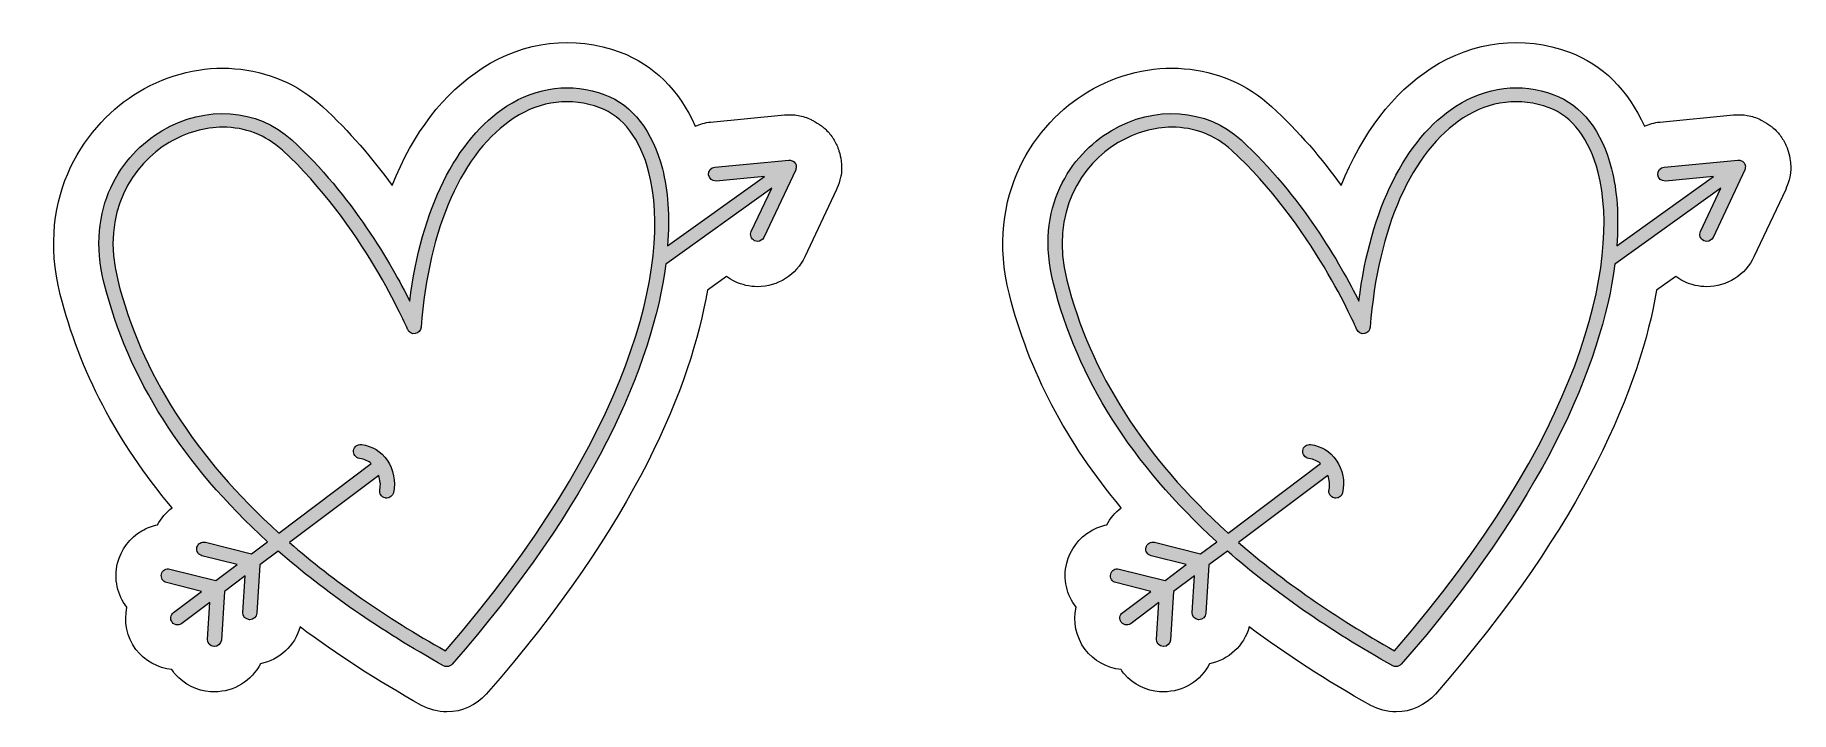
# Model space of a CAD drawing. Header units: inches. Extents: x 1.5 to 28.2, y -20.1 to -9.8.
import ezdxf

# ---------------------------------------------------------------- set-up
doc = ezdxf.new("R2010")
doc.units = ezdxf.units.IN
doc.header["$MEASUREMENT"] = 0
doc.layers.add('1', color=7, linetype='Continuous')

msp = doc.modelspace()

# ---------------------------------------------------------------- hatches: boundary and pattern name
at = {"layer": '1', "true_color": 0xffffff}
h = msp.add_hatch(color=7, dxfattribs=at)
h.dxf.hatch_style = 2
edge = h.paths.add_edge_path()
edge.add_spline(control_points=[(13.08, -11.807), (13.082, -11.783), (13.079, -11.759), (13.064, -11.738), (13.064, -11.738), (13.064, -11.738), (13.064, -11.738), (13.064, -11.738), (13.064, -11.737), (13.064, -11.737), (13.063, -11.736), (13.061, -11.736), (13.06, -11.735), (13.046, -11.717), (13.026, -11.706), (13.004, -11.7), (12.997, -11.699), (12.992, -11.697), (12.985, -11.697), (12.979, -11.696), (12.973, -11.693), (12.968, -11.694), (12.968, -11.694), (11.842, -11.802), (11.842, -11.802), (11.784, -11.808), (11.742, -11.859), (11.747, -11.917), (11.753, -11.975), (11.798, -12.016), (11.862, -12.013), (11.862, -12.013), (12.597, -11.942), (12.597, -11.942), (12.597, -11.942), (11.121, -13), (11.121, -13), (11.155, -12.55), (11.126, -12.155), (11.043, -11.829), (10.896, -11.254), (10.584, -10.853), (10.164, -10.699), (9.654, -10.513), (9.138, -10.574), (8.67, -10.875), (7.898, -11.372), (7.37, -12.442), (7.194, -13.841), (6.92, -13.296), (6.313, -12.225), (5.398, -11.387), (4.876, -10.91), (4.082, -10.853), (3.42, -11.248), (2.805, -11.614), (2.25, -12.418), (2.541, -13.573), (2.903, -15.014), (3.738, -16.328), (5.029, -17.504), (5.029, -17.504), (4.783, -17.689), (4.783, -17.689), (4.783, -17.689), (4.082, -17.513), (4.082, -17.513), (4.021, -17.498), (3.967, -17.534), (3.953, -17.59), (3.939, -17.647), (3.974, -17.705), (4.03, -17.719), (4.03, -17.719), (4.565, -17.852), (4.565, -17.852), (4.565, -17.852), (4.241, -18.096), (4.241, -18.096), (4.241, -18.096), (3.542, -17.921), (3.542, -17.921), (3.482, -17.906), (3.427, -17.942), (3.413, -17.998), (3.399, -18.055), (3.434, -18.112), (3.49, -18.127), (3.49, -18.127), (4.024, -18.26), (4.024, -18.26), (4.024, -18.26), (3.596, -18.582), (3.596, -18.582), (3.55, -18.617), (3.54, -18.683), (3.576, -18.73), (3.596, -18.758), (3.628, -18.772), (3.66, -18.772), (3.682, -18.772), (3.704, -18.765), (3.724, -18.751), (3.724, -18.751), (4.148, -18.431), (4.148, -18.431), (4.148, -18.431), (4.113, -18.987), (4.113, -18.987), (4.11, -19.046), (4.154, -19.096), (4.212, -19.1), (4.214, -19.1), (4.217, -19.1), (4.219, -19.1), (4.274, -19.1), (4.321, -19.057), (4.325, -19.001), (4.325, -19.001), (4.371, -18.263), (4.371, -18.263), (4.371, -18.263), (4.688, -18.025), (4.688, -18.025), (4.688, -18.025), (4.653, -18.58), (4.653, -18.58), (4.649, -18.638), (4.694, -18.688), (4.752, -18.692), (4.754, -18.692), (4.757, -18.692), (4.759, -18.692), (4.814, -18.692), (4.861, -18.649), (4.864, -18.593), (4.864, -18.593), (4.911, -17.857), (4.911, -17.857), (4.911, -17.857), (5.191, -17.647), (5.191, -17.647), (5.901, -18.269), (6.739, -18.852), (7.709, -19.392), (7.725, -19.401), (7.743, -19.405), (7.76, -19.405), (7.79, -19.405), (7.819, -19.393), (7.84, -19.369), (9.98, -16.927), (10.898, -14.807), (11.094, -13.274), (11.099, -13.271), (11.105, -13.272), (11.109, -13.269), (11.109, -13.269), (12.707, -12.123), (12.707, -12.123), (12.707, -12.123), (12.396, -12.781), (12.396, -12.781), (12.372, -12.834), (12.394, -12.897), (12.447, -12.922), (12.462, -12.929), (12.477, -12.932), (12.492, -12.932), (12.532, -12.932), (12.57, -12.91), (12.588, -12.871), (12.588, -12.871), (13.073, -11.844), (13.073, -11.844), (13.076, -11.838), (13.075, -11.831), (13.077, -11.825), (13.079, -11.818), (13.08, -11.814), (13.08, -11.807)], knot_values=[0, 0, 0, 0, 1, 1, 1, 2, 2, 2, 3, 3, 3, 4, 4, 4, 5, 5, 5, 6, 6, 6, 7, 7, 7, 8, 8, 8, 9, 9, 9, 10, 10, 10, 11, 11, 11, 12, 12, 12, 13, 13, 13, 14, 14, 14, 15, 15, 15, 16, 16, 16, 17, 17, 17, 18, 18, 18, 19, 19, 19, 20, 20, 20, 21, 21, 21, 22, 22, 22, 23, 23, 23, 24, 24, 24, 25, 25, 25, 26, 26, 26, 27, 27, 27, 28, 28, 28, 29, 29, 29, 30, 30, 30, 31, 31, 31, 32, 32, 32, 33, 33, 33, 34, 34, 34, 35, 35, 35, 36, 36, 36, 37, 37, 37, 38, 38, 38, 39, 39, 39, 40, 40, 40, 41, 41, 41, 42, 42, 42, 43, 43, 43, 44, 44, 44, 45, 45, 45, 46, 46, 46, 47, 47, 47, 48, 48, 48, 49, 49, 49, 50, 50, 50, 51, 51, 51, 52, 52, 52, 53, 53, 53, 54, 54, 54, 55, 55, 55, 56, 56, 56, 57, 57, 57, 58, 58, 58, 59, 59, 59, 60, 60, 60, 60], degree=3, periodic=1)
edge = h.paths.add_edge_path()
edge.add_spline(control_points=[(7.737, -19.165), (6.827, -18.653), (6.036, -18.102), (5.363, -17.517), (5.363, -17.517), (6.722, -16.494), (6.722, -16.494), (6.744, -16.565), (6.755, -16.64), (6.739, -16.712), (6.726, -16.769), (6.762, -16.825), (6.82, -16.838), (6.827, -16.84), (6.835, -16.841), (6.843, -16.841), (6.891, -16.841), (6.935, -16.807), (6.946, -16.758), (6.984, -16.589), (6.948, -16.404), (6.85, -16.263), (6.758, -16.13), (6.622, -16.048), (6.458, -16.026), (6.4, -16.017), (6.347, -16.058), (6.339, -16.116), (6.331, -16.174), (6.371, -16.227), (6.429, -16.236), (6.509, -16.247), (6.566, -16.278), (6.609, -16.314), (6.609, -16.314), (5.201, -17.373), (5.201, -17.373), (3.925, -16.22), (3.101, -14.932), (2.746, -13.521), (2.484, -12.479), (2.979, -11.757), (3.528, -11.429), (3.793, -11.271), (4.075, -11.194), (4.348, -11.194), (4.682, -11.194), (5.002, -11.311), (5.255, -11.543), (6.474, -12.661), (7.156, -14.258), (7.163, -14.274), (7.182, -14.318), (7.228, -14.346), (7.277, -14.337), (7.326, -14.329), (7.362, -14.289), (7.366, -14.24), (7.483, -12.72), (8, -11.559), (8.785, -11.053), (9.195, -10.789), (9.647, -10.736), (10.091, -10.898), (10.443, -11.027), (10.709, -11.376), (10.838, -11.881), (11.194, -13.272), (10.564, -15.913), (7.737, -19.165)], knot_values=[0, 0, 0, 0, 1, 1, 1, 2, 2, 2, 3, 3, 3, 4, 4, 4, 5, 5, 5, 6, 6, 6, 7, 7, 7, 8, 8, 8, 9, 9, 9, 10, 10, 10, 11, 11, 11, 12, 12, 12, 13, 13, 13, 14, 14, 14, 15, 15, 15, 16, 16, 16, 17, 17, 17, 18, 18, 18, 19, 19, 19, 20, 20, 20, 21, 21, 21, 22, 22, 22, 23, 23, 23, 23], degree=3, periodic=1)
h = msp.add_hatch(color=7, dxfattribs=at)
h.dxf.hatch_style = 2
edge = h.paths.add_edge_path()
edge.add_spline(control_points=[(27.536, -11.807), (27.538, -11.783), (27.535, -11.759), (27.52, -11.738), (27.52, -11.738), (27.52, -11.738), (27.52, -11.738), (27.52, -11.738), (27.52, -11.737), (27.52, -11.737), (27.519, -11.736), (27.518, -11.736), (27.517, -11.735), (27.502, -11.717), (27.482, -11.706), (27.461, -11.7), (27.454, -11.699), (27.448, -11.697), (27.441, -11.697), (27.435, -11.696), (27.43, -11.693), (27.424, -11.694), (27.424, -11.694), (26.299, -11.802), (26.299, -11.802), (26.241, -11.808), (26.198, -11.859), (26.203, -11.917), (26.209, -11.975), (26.255, -12.016), (26.319, -12.013), (26.319, -12.013), (27.053, -11.942), (27.053, -11.942), (27.053, -11.942), (25.578, -13), (25.578, -13), (25.611, -12.55), (25.583, -12.155), (25.499, -11.829), (25.352, -11.254), (25.04, -10.853), (24.62, -10.699), (24.111, -10.513), (23.594, -10.574), (23.127, -10.875), (22.355, -11.372), (21.826, -12.442), (21.65, -13.841), (21.377, -13.296), (20.769, -12.225), (19.855, -11.387), (19.333, -10.91), (18.538, -10.853), (17.877, -11.248), (17.261, -11.614), (16.707, -12.418), (16.997, -13.573), (17.36, -15.014), (18.194, -16.328), (19.485, -17.504), (19.485, -17.504), (19.239, -17.689), (19.239, -17.689), (19.239, -17.689), (18.538, -17.513), (18.538, -17.513), (18.478, -17.498), (18.424, -17.534), (18.41, -17.59), (18.395, -17.647), (18.43, -17.705), (18.486, -17.719), (18.486, -17.719), (19.021, -17.852), (19.021, -17.852), (19.021, -17.852), (18.698, -18.096), (18.698, -18.096), (18.698, -18.096), (17.998, -17.921), (17.998, -17.921), (17.938, -17.906), (17.884, -17.942), (17.87, -17.998), (17.856, -18.055), (17.89, -18.112), (17.947, -18.127), (17.947, -18.127), (18.48, -18.26), (18.48, -18.26), (18.48, -18.26), (18.053, -18.582), (18.053, -18.582), (18.006, -18.617), (17.997, -18.683), (18.032, -18.73), (18.053, -18.758), (18.084, -18.772), (18.116, -18.772), (18.139, -18.772), (18.161, -18.765), (18.18, -18.751), (18.18, -18.751), (18.605, -18.431), (18.605, -18.431), (18.605, -18.431), (18.569, -18.987), (18.569, -18.987), (18.566, -19.046), (18.61, -19.096), (18.669, -19.1), (18.671, -19.1), (18.673, -19.1), (18.675, -19.1), (18.731, -19.1), (18.777, -19.057), (18.781, -19.001), (18.781, -19.001), (18.828, -18.263), (18.828, -18.263), (18.828, -18.263), (19.145, -18.025), (19.145, -18.025), (19.145, -18.025), (19.109, -18.58), (19.109, -18.58), (19.106, -18.638), (19.15, -18.688), (19.209, -18.692), (19.211, -18.692), (19.213, -18.692), (19.215, -18.692), (19.271, -18.692), (19.317, -18.649), (19.321, -18.593), (19.321, -18.593), (19.367, -17.857), (19.367, -17.857), (19.367, -17.857), (19.647, -17.647), (19.647, -17.647), (20.357, -18.269), (21.195, -18.852), (22.165, -19.392), (22.182, -19.401), (22.199, -19.405), (22.217, -19.405), (22.246, -19.405), (22.276, -19.393), (22.296, -19.369), (24.436, -16.927), (25.354, -14.807), (25.55, -13.274), (25.555, -13.271), (25.561, -13.272), (25.566, -13.269), (25.566, -13.269), (27.164, -12.123), (27.164, -12.123), (27.164, -12.123), (26.853, -12.781), (26.853, -12.781), (26.828, -12.834), (26.85, -12.897), (26.903, -12.922), (26.918, -12.929), (26.933, -12.932), (26.949, -12.932), (26.988, -12.932), (27.026, -12.91), (27.044, -12.871), (27.044, -12.871), (27.53, -11.844), (27.53, -11.844), (27.533, -11.838), (27.532, -11.831), (27.533, -11.825), (27.535, -11.818), (27.536, -11.814), (27.536, -11.807)], knot_values=[0, 0, 0, 0, 1, 1, 1, 2, 2, 2, 3, 3, 3, 4, 4, 4, 5, 5, 5, 6, 6, 6, 7, 7, 7, 8, 8, 8, 9, 9, 9, 10, 10, 10, 11, 11, 11, 12, 12, 12, 13, 13, 13, 14, 14, 14, 15, 15, 15, 16, 16, 16, 17, 17, 17, 18, 18, 18, 19, 19, 19, 20, 20, 20, 21, 21, 21, 22, 22, 22, 23, 23, 23, 24, 24, 24, 25, 25, 25, 26, 26, 26, 27, 27, 27, 28, 28, 28, 29, 29, 29, 30, 30, 30, 31, 31, 31, 32, 32, 32, 33, 33, 33, 34, 34, 34, 35, 35, 35, 36, 36, 36, 37, 37, 37, 38, 38, 38, 39, 39, 39, 40, 40, 40, 41, 41, 41, 42, 42, 42, 43, 43, 43, 44, 44, 44, 45, 45, 45, 46, 46, 46, 47, 47, 47, 48, 48, 48, 49, 49, 49, 50, 50, 50, 51, 51, 51, 52, 52, 52, 53, 53, 53, 54, 54, 54, 55, 55, 55, 56, 56, 56, 57, 57, 57, 58, 58, 58, 59, 59, 59, 60, 60, 60, 60], degree=3, periodic=1)
edge = h.paths.add_edge_path()
edge.add_spline(control_points=[(22.193, -19.165), (21.283, -18.653), (20.493, -18.102), (19.819, -17.517), (19.819, -17.517), (21.178, -16.494), (21.178, -16.494), (21.201, -16.565), (21.212, -16.64), (21.196, -16.712), (21.183, -16.769), (21.219, -16.825), (21.276, -16.838), (21.283, -16.84), (21.291, -16.841), (21.299, -16.841), (21.348, -16.841), (21.391, -16.807), (21.402, -16.758), (21.44, -16.589), (21.404, -16.404), (21.306, -16.263), (21.215, -16.13), (21.079, -16.048), (20.915, -16.026), (20.857, -16.017), (20.803, -16.058), (20.795, -16.116), (20.787, -16.174), (20.828, -16.227), (20.886, -16.236), (20.965, -16.247), (21.023, -16.278), (21.066, -16.314), (21.066, -16.314), (19.658, -17.373), (19.658, -17.373), (18.381, -16.22), (17.557, -14.932), (17.202, -13.521), (16.94, -12.479), (17.435, -11.757), (17.985, -11.429), (18.249, -11.271), (18.532, -11.194), (18.804, -11.194), (19.139, -11.194), (19.458, -11.311), (19.711, -11.543), (20.931, -12.661), (21.612, -14.258), (21.619, -14.274), (21.638, -14.318), (21.685, -14.346), (21.734, -14.337), (21.782, -14.329), (21.818, -14.289), (21.822, -14.24), (21.939, -12.72), (22.457, -11.559), (23.241, -11.053), (23.651, -10.789), (24.103, -10.736), (24.548, -10.898), (24.9, -11.027), (25.165, -11.376), (25.294, -11.881), (25.65, -13.272), (25.02, -15.913), (22.193, -19.165)], knot_values=[0, 0, 0, 0, 1, 1, 1, 2, 2, 2, 3, 3, 3, 4, 4, 4, 5, 5, 5, 6, 6, 6, 7, 7, 7, 8, 8, 8, 9, 9, 9, 10, 10, 10, 11, 11, 11, 12, 12, 12, 13, 13, 13, 14, 14, 14, 15, 15, 15, 16, 16, 16, 17, 17, 17, 18, 18, 18, 19, 19, 19, 20, 20, 20, 21, 21, 21, 22, 22, 22, 23, 23, 23, 23], degree=3, periodic=1)

# ---------------------------------------------------------------- linework, layer by layer
at = {"layer": '1', "color": 12, "lineweight": 9, "true_color": 0xd00017}
for points in [[(3.575, -16.987), (3.483, -17.057), (3.407, -17.146), (3.353, -17.248), (3.271, -17.265), (3.19, -17.293), (3.115, -17.337), (2.931, -17.444), (2.797, -17.624), (2.744, -17.831), (2.684, -18.074), (2.745, -18.317), (2.886, -18.503), (2.84, -18.72), (2.882, -18.954), (3.025, -19.146), (3.157, -19.32), (3.358, -19.427), (3.573, -19.451), (3.589, -19.474), (3.603, -19.499), (3.622, -19.52), (3.763, -19.68), (3.957, -19.775), (4.159, -19.788), (4.177, -19.789), (4.201, -19.79), (4.219, -19.79), (4.522, -19.79), (4.787, -19.617), (4.921, -19.364), (5.21, -19.304), (5.444, -19.086), (5.524, -18.802), (6.083, -19.22), (6.698, -19.619), (7.375, -19.996), (7.493, -20.061), (7.626, -20.095), (7.76, -20.095), (7.99, -20.095), (8.208, -19.996), (8.359, -19.824), (10.658, -17.199), (11.481, -15.11), (11.729, -13.673), (11.729, -13.673), (12.019, -13.465), (12.019, -13.465), (12.059, -13.494), (12.101, -13.521), (12.147, -13.543), (12.254, -13.595), (12.374, -13.622), (12.492, -13.622), (12.799, -13.622), (13.082, -13.442), (13.211, -13.166), (13.211, -13.166), (13.696, -12.14), (13.696, -12.14), (13.7, -12.133), (13.7, -12.126), (13.703, -12.119), (13.726, -12.067), (13.744, -12.012), (13.756, -11.955), (13.757, -11.948), (13.76, -11.942), (13.761, -11.936), (13.761, -11.933), (13.762, -11.931), (13.763, -11.929), (13.773, -11.868), (13.774, -11.806), (13.77, -11.745), (13.769, -11.731), (13.766, -11.718), (13.764, -11.704), (13.758, -11.654), (13.747, -11.605), (13.732, -11.557), (13.727, -11.541), (13.722, -11.525), (13.716, -11.509), (13.695, -11.456), (13.669, -11.405), (13.636, -11.356), (13.633, -11.352), (13.632, -11.346), (13.628, -11.341), (13.628, -11.34), (13.627, -11.34), (13.626, -11.339), (13.625, -11.337), (13.624, -11.335), (13.623, -11.334), (13.587, -11.284), (13.545, -11.24), (13.5, -11.201), (13.489, -11.192), (13.477, -11.184), (13.466, -11.175), (13.425, -11.143), (13.38, -11.115), (13.333, -11.091), (13.325, -11.087), (13.316, -11.082), (13.307, -11.078), (13.245, -11.05), (13.179, -11.026), (13.11, -11.014), (13.045, -11.003), (12.98, -11.003), (12.917, -11.008), (12.911, -11.008), (12.907, -11.007), (12.902, -11.007), (12.902, -11.007), (11.775, -11.115), (11.775, -11.115), (11.692, -11.123), (11.615, -11.147), (11.542, -11.179), (11.297, -10.63), (10.904, -10.235), (10.401, -10.052), (9.69, -9.792), (8.943, -9.879), (8.297, -10.295), (7.711, -10.673), (7.245, -11.285), (6.926, -12.08), (6.631, -11.676), (6.277, -11.257), (5.864, -10.879), (5.116, -10.193), (3.992, -10.103), (3.067, -10.655), (2.276, -11.127), (1.489, -12.218), (1.872, -13.741), (2.165, -14.905), (2.736, -15.988), (3.575, -16.987)], [(18.031, -16.987), (17.939, -17.057), (17.863, -17.146), (17.81, -17.248), (17.727, -17.265), (17.646, -17.293), (17.571, -17.337), (17.388, -17.444), (17.253, -17.624), (17.201, -17.831), (17.14, -18.074), (17.201, -18.317), (17.342, -18.503), (17.296, -18.72), (17.338, -18.954), (17.482, -19.146), (17.613, -19.32), (17.814, -19.427), (18.029, -19.451), (18.045, -19.474), (18.059, -19.499), (18.078, -19.52), (18.219, -19.68), (18.413, -19.775), (18.616, -19.788), (18.633, -19.789), (18.658, -19.79), (18.676, -19.79), (18.979, -19.79), (19.243, -19.617), (19.377, -19.364), (19.667, -19.304), (19.9, -19.086), (19.98, -18.802), (20.539, -19.22), (21.154, -19.619), (21.831, -19.996), (21.949, -20.061), (22.082, -20.095), (22.217, -20.095), (22.446, -20.095), (22.664, -19.996), (22.815, -19.824), (25.115, -17.199), (25.938, -15.11), (26.185, -13.673), (26.185, -13.673), (26.476, -13.465), (26.476, -13.465), (26.515, -13.494), (26.557, -13.521), (26.604, -13.543), (26.711, -13.595), (26.83, -13.622), (26.949, -13.622), (27.256, -13.622), (27.539, -13.442), (27.668, -13.166), (27.668, -13.166), (28.153, -12.14), (28.153, -12.14), (28.156, -12.133), (28.156, -12.126), (28.159, -12.119), (28.182, -12.067), (28.201, -12.012), (28.212, -11.955), (28.213, -11.948), (28.216, -11.942), (28.217, -11.936), (28.218, -11.933), (28.219, -11.931), (28.219, -11.929), (28.229, -11.868), (28.23, -11.806), (28.226, -11.745), (28.225, -11.731), (28.222, -11.718), (28.221, -11.704), (28.215, -11.654), (28.204, -11.605), (28.188, -11.557), (28.183, -11.541), (28.178, -11.525), (28.172, -11.509), (28.151, -11.456), (28.125, -11.405), (28.093, -11.356), (28.089, -11.352), (28.088, -11.346), (28.085, -11.341), (28.084, -11.34), (28.083, -11.34), (28.082, -11.339), (28.081, -11.337), (28.081, -11.335), (28.079, -11.334), (28.043, -11.284), (28.001, -11.24), (27.956, -11.201), (27.945, -11.192), (27.934, -11.184), (27.922, -11.175), (27.881, -11.143), (27.837, -11.115), (27.79, -11.091), (27.781, -11.087), (27.773, -11.082), (27.764, -11.078), (27.701, -11.05), (27.636, -11.026), (27.566, -11.014), (27.501, -11.003), (27.437, -11.003), (27.373, -11.008), (27.368, -11.008), (27.363, -11.007), (27.358, -11.007), (27.358, -11.007), (26.232, -11.115), (26.232, -11.115), (26.149, -11.123), (26.072, -11.147), (25.999, -11.179), (25.753, -10.63), (25.36, -10.235), (24.857, -10.052), (24.147, -9.792), (23.4, -9.879), (22.753, -10.295), (22.167, -10.673), (21.701, -11.285), (21.382, -12.08), (21.088, -11.676), (20.734, -11.257), (20.321, -10.879), (19.572, -10.193), (18.448, -10.103), (17.523, -10.655), (16.732, -11.127), (15.945, -12.218), (16.328, -13.741), (16.621, -14.905), (17.193, -15.988), (18.031, -16.987)]]:
    msp.add_open_spline(points, degree=3, knots=[0, 0, 0, 0, 1, 1, 1, 2, 2, 2, 3, 3, 3, 4, 4, 4, 5, 5, 5, 6, 6, 6, 7, 7, 7, 8, 8, 8, 9, 9, 9, 10, 10, 10, 11, 11, 11, 12, 12, 12, 13, 13, 13, 14, 14, 14, 15, 15, 15, 16, 16, 16, 17, 17, 17, 18, 18, 18, 19, 19, 19, 20, 20, 20, 21, 21, 21, 22, 22, 22, 23, 23, 23, 24, 24, 24, 25, 25, 25, 26, 26, 26, 27, 27, 27, 28, 28, 28, 29, 29, 29, 30, 30, 30, 31, 31, 31, 32, 32, 32, 33, 33, 33, 34, 34, 34, 35, 35, 35, 36, 36, 36, 37, 37, 37, 38, 38, 38, 39, 39, 39, 40, 40, 40, 41, 41, 41, 42, 42, 42, 43, 43, 43, 44, 44, 44, 45, 45, 45, 46, 46, 46, 47, 47, 47, 48, 48, 48, 48], dxfattribs=at)
at = {"layer": '1', "lineweight": 0}
for points, knots in [([(13.08, -11.807), (13.082, -11.783), (13.079, -11.759), (13.064, -11.738), (13.064, -11.738), (13.064, -11.738), (13.064, -11.738), (13.064, -11.738), (13.064, -11.737), (13.064, -11.737), (13.063, -11.736), (13.061, -11.736), (13.06, -11.735), (13.046, -11.717), (13.026, -11.706), (13.004, -11.7), (12.997, -11.699), (12.992, -11.697), (12.985, -11.697), (12.979, -11.696), (12.973, -11.693), (12.968, -11.694), (12.968, -11.694), (11.842, -11.802), (11.842, -11.802), (11.784, -11.808), (11.742, -11.859), (11.747, -11.917), (11.753, -11.975), (11.798, -12.016), (11.862, -12.013), (11.862, -12.013), (12.597, -11.942), (12.597, -11.942), (12.597, -11.942), (11.121, -13), (11.121, -13), (11.155, -12.55), (11.126, -12.155), (11.043, -11.829), (10.896, -11.254), (10.584, -10.853), (10.164, -10.699), (9.654, -10.513), (9.138, -10.574), (8.67, -10.875), (7.898, -11.372), (7.37, -12.442), (7.194, -13.841), (6.92, -13.296), (6.313, -12.225), (5.398, -11.387), (4.876, -10.91), (4.082, -10.853), (3.42, -11.248), (2.805, -11.614), (2.25, -12.418), (2.541, -13.573), (2.903, -15.014), (3.738, -16.328), (5.029, -17.504), (5.029, -17.504), (4.783, -17.689), (4.783, -17.689), (4.783, -17.689), (4.082, -17.513), (4.082, -17.513), (4.021, -17.498), (3.967, -17.534), (3.953, -17.59), (3.939, -17.647), (3.974, -17.705), (4.03, -17.719), (4.03, -17.719), (4.565, -17.852), (4.565, -17.852), (4.565, -17.852), (4.241, -18.096), (4.241, -18.096), (4.241, -18.096), (3.542, -17.921), (3.542, -17.921), (3.482, -17.906), (3.427, -17.942), (3.413, -17.998), (3.399, -18.055), (3.434, -18.112), (3.49, -18.127), (3.49, -18.127), (4.024, -18.26), (4.024, -18.26), (4.024, -18.26), (3.596, -18.582), (3.596, -18.582), (3.55, -18.617), (3.54, -18.683), (3.576, -18.73), (3.596, -18.758), (3.628, -18.772), (3.66, -18.772), (3.682, -18.772), (3.704, -18.765), (3.724, -18.751), (3.724, -18.751), (4.148, -18.431), (4.148, -18.431), (4.148, -18.431), (4.113, -18.987), (4.113, -18.987), (4.11, -19.046), (4.154, -19.096), (4.212, -19.1), (4.214, -19.1), (4.217, -19.1), (4.219, -19.1), (4.274, -19.1), (4.321, -19.057), (4.325, -19.001), (4.325, -19.001), (4.371, -18.263), (4.371, -18.263), (4.371, -18.263), (4.688, -18.025), (4.688, -18.025), (4.688, -18.025), (4.653, -18.58), (4.653, -18.58), (4.649, -18.638), (4.694, -18.688), (4.752, -18.692), (4.754, -18.692), (4.757, -18.692), (4.759, -18.692), (4.814, -18.692), (4.861, -18.649), (4.864, -18.593), (4.864, -18.593), (4.911, -17.857), (4.911, -17.857), (4.911, -17.857), (5.191, -17.647), (5.191, -17.647), (5.901, -18.269), (6.739, -18.852), (7.709, -19.392), (7.725, -19.401), (7.743, -19.405), (7.76, -19.405), (7.79, -19.405), (7.819, -19.393), (7.84, -19.369), (9.98, -16.927), (10.898, -14.807), (11.094, -13.274), (11.099, -13.271), (11.105, -13.272), (11.109, -13.269), (11.109, -13.269), (12.707, -12.123), (12.707, -12.123), (12.707, -12.123), (12.396, -12.781), (12.396, -12.781), (12.372, -12.834), (12.394, -12.897), (12.447, -12.922), (12.462, -12.929), (12.477, -12.932), (12.492, -12.932), (12.532, -12.932), (12.57, -12.91), (12.588, -12.871), (12.588, -12.871), (13.073, -11.844), (13.073, -11.844), (13.076, -11.838), (13.075, -11.831), (13.077, -11.825), (13.079, -11.818), (13.08, -11.814), (13.08, -11.807)], [0, 0, 0, 0, 1, 1, 1, 2, 2, 2, 3, 3, 3, 4, 4, 4, 5, 5, 5, 6, 6, 6, 7, 7, 7, 8, 8, 8, 9, 9, 9, 10, 10, 10, 11, 11, 11, 12, 12, 12, 13, 13, 13, 14, 14, 14, 15, 15, 15, 16, 16, 16, 17, 17, 17, 18, 18, 18, 19, 19, 19, 20, 20, 20, 21, 21, 21, 22, 22, 22, 23, 23, 23, 24, 24, 24, 25, 25, 25, 26, 26, 26, 27, 27, 27, 28, 28, 28, 29, 29, 29, 30, 30, 30, 31, 31, 31, 32, 32, 32, 33, 33, 33, 34, 34, 34, 35, 35, 35, 36, 36, 36, 37, 37, 37, 38, 38, 38, 39, 39, 39, 40, 40, 40, 41, 41, 41, 42, 42, 42, 43, 43, 43, 44, 44, 44, 45, 45, 45, 46, 46, 46, 47, 47, 47, 48, 48, 48, 49, 49, 49, 50, 50, 50, 51, 51, 51, 52, 52, 52, 53, 53, 53, 54, 54, 54, 55, 55, 55, 56, 56, 56, 57, 57, 57, 58, 58, 58, 59, 59, 59, 60, 60, 60, 60]), ([(27.536, -11.807), (27.538, -11.783), (27.535, -11.759), (27.52, -11.738), (27.52, -11.738), (27.52, -11.738), (27.52, -11.738), (27.52, -11.738), (27.52, -11.737), (27.52, -11.737), (27.519, -11.736), (27.518, -11.736), (27.517, -11.735), (27.502, -11.717), (27.482, -11.706), (27.461, -11.7), (27.454, -11.699), (27.448, -11.697), (27.441, -11.697), (27.435, -11.696), (27.43, -11.693), (27.424, -11.694), (27.424, -11.694), (26.299, -11.802), (26.299, -11.802), (26.241, -11.808), (26.198, -11.859), (26.203, -11.917), (26.209, -11.975), (26.255, -12.016), (26.319, -12.013), (26.319, -12.013), (27.053, -11.942), (27.053, -11.942), (27.053, -11.942), (25.578, -13), (25.578, -13), (25.611, -12.55), (25.583, -12.155), (25.499, -11.829), (25.352, -11.254), (25.04, -10.853), (24.62, -10.699), (24.111, -10.513), (23.594, -10.574), (23.127, -10.875), (22.355, -11.372), (21.826, -12.442), (21.65, -13.841), (21.377, -13.296), (20.769, -12.225), (19.855, -11.387), (19.333, -10.91), (18.538, -10.853), (17.877, -11.248), (17.261, -11.614), (16.707, -12.418), (16.997, -13.573), (17.36, -15.014), (18.194, -16.328), (19.485, -17.504), (19.485, -17.504), (19.239, -17.689), (19.239, -17.689), (19.239, -17.689), (18.538, -17.513), (18.538, -17.513), (18.478, -17.498), (18.424, -17.534), (18.41, -17.59), (18.395, -17.647), (18.43, -17.705), (18.486, -17.719), (18.486, -17.719), (19.021, -17.852), (19.021, -17.852), (19.021, -17.852), (18.698, -18.096), (18.698, -18.096), (18.698, -18.096), (17.998, -17.921), (17.998, -17.921), (17.938, -17.906), (17.884, -17.942), (17.87, -17.998), (17.856, -18.055), (17.89, -18.112), (17.947, -18.127), (17.947, -18.127), (18.48, -18.26), (18.48, -18.26), (18.48, -18.26), (18.053, -18.582), (18.053, -18.582), (18.006, -18.617), (17.997, -18.683), (18.032, -18.73), (18.053, -18.758), (18.084, -18.772), (18.116, -18.772), (18.139, -18.772), (18.161, -18.765), (18.18, -18.751), (18.18, -18.751), (18.605, -18.431), (18.605, -18.431), (18.605, -18.431), (18.569, -18.987), (18.569, -18.987), (18.566, -19.046), (18.61, -19.096), (18.669, -19.1), (18.671, -19.1), (18.673, -19.1), (18.675, -19.1), (18.731, -19.1), (18.777, -19.057), (18.781, -19.001), (18.781, -19.001), (18.828, -18.263), (18.828, -18.263), (18.828, -18.263), (19.145, -18.025), (19.145, -18.025), (19.145, -18.025), (19.109, -18.58), (19.109, -18.58), (19.106, -18.638), (19.15, -18.688), (19.209, -18.692), (19.211, -18.692), (19.213, -18.692), (19.215, -18.692), (19.271, -18.692), (19.317, -18.649), (19.321, -18.593), (19.321, -18.593), (19.367, -17.857), (19.367, -17.857), (19.367, -17.857), (19.647, -17.647), (19.647, -17.647), (20.357, -18.269), (21.195, -18.852), (22.165, -19.392), (22.182, -19.401), (22.199, -19.405), (22.217, -19.405), (22.246, -19.405), (22.276, -19.393), (22.296, -19.369), (24.436, -16.927), (25.354, -14.807), (25.55, -13.274), (25.555, -13.271), (25.561, -13.272), (25.566, -13.269), (25.566, -13.269), (27.164, -12.123), (27.164, -12.123), (27.164, -12.123), (26.853, -12.781), (26.853, -12.781), (26.828, -12.834), (26.85, -12.897), (26.903, -12.922), (26.918, -12.929), (26.933, -12.932), (26.949, -12.932), (26.988, -12.932), (27.026, -12.91), (27.044, -12.871), (27.044, -12.871), (27.53, -11.844), (27.53, -11.844), (27.533, -11.838), (27.532, -11.831), (27.533, -11.825), (27.535, -11.818), (27.536, -11.814), (27.536, -11.807)], [0, 0, 0, 0, 1, 1, 1, 2, 2, 2, 3, 3, 3, 4, 4, 4, 5, 5, 5, 6, 6, 6, 7, 7, 7, 8, 8, 8, 9, 9, 9, 10, 10, 10, 11, 11, 11, 12, 12, 12, 13, 13, 13, 14, 14, 14, 15, 15, 15, 16, 16, 16, 17, 17, 17, 18, 18, 18, 19, 19, 19, 20, 20, 20, 21, 21, 21, 22, 22, 22, 23, 23, 23, 24, 24, 24, 25, 25, 25, 26, 26, 26, 27, 27, 27, 28, 28, 28, 29, 29, 29, 30, 30, 30, 31, 31, 31, 32, 32, 32, 33, 33, 33, 34, 34, 34, 35, 35, 35, 36, 36, 36, 37, 37, 37, 38, 38, 38, 39, 39, 39, 40, 40, 40, 41, 41, 41, 42, 42, 42, 43, 43, 43, 44, 44, 44, 45, 45, 45, 46, 46, 46, 47, 47, 47, 48, 48, 48, 49, 49, 49, 50, 50, 50, 51, 51, 51, 52, 52, 52, 53, 53, 53, 54, 54, 54, 55, 55, 55, 56, 56, 56, 57, 57, 57, 58, 58, 58, 59, 59, 59, 60, 60, 60, 60]), ([(7.737, -19.165), (6.827, -18.653), (6.036, -18.102), (5.363, -17.517), (5.363, -17.517), (6.722, -16.494), (6.722, -16.494), (6.744, -16.565), (6.755, -16.64), (6.739, -16.712), (6.726, -16.769), (6.762, -16.825), (6.82, -16.838), (6.827, -16.84), (6.835, -16.841), (6.843, -16.841), (6.891, -16.841), (6.935, -16.807), (6.946, -16.758), (6.984, -16.589), (6.948, -16.404), (6.85, -16.263), (6.758, -16.13), (6.622, -16.048), (6.458, -16.026), (6.4, -16.017), (6.347, -16.058), (6.339, -16.116), (6.331, -16.174), (6.371, -16.227), (6.429, -16.236), (6.509, -16.247), (6.566, -16.278), (6.609, -16.314), (6.609, -16.314), (5.201, -17.373), (5.201, -17.373), (3.925, -16.22), (3.101, -14.932), (2.746, -13.521), (2.484, -12.479), (2.979, -11.757), (3.528, -11.429), (3.793, -11.271), (4.075, -11.194), (4.348, -11.194), (4.682, -11.194), (5.002, -11.311), (5.255, -11.543), (6.474, -12.661), (7.156, -14.258), (7.163, -14.274), (7.182, -14.318), (7.228, -14.346), (7.277, -14.337), (7.326, -14.329), (7.362, -14.289), (7.366, -14.24), (7.483, -12.72), (8, -11.559), (8.785, -11.053), (9.195, -10.789), (9.647, -10.736), (10.091, -10.898), (10.443, -11.027), (10.709, -11.376), (10.838, -11.881), (11.194, -13.272), (10.564, -15.913), (7.737, -19.165)], [0, 0, 0, 0, 1, 1, 1, 2, 2, 2, 3, 3, 3, 4, 4, 4, 5, 5, 5, 6, 6, 6, 7, 7, 7, 8, 8, 8, 9, 9, 9, 10, 10, 10, 11, 11, 11, 12, 12, 12, 13, 13, 13, 14, 14, 14, 15, 15, 15, 16, 16, 16, 17, 17, 17, 18, 18, 18, 19, 19, 19, 20, 20, 20, 21, 21, 21, 22, 22, 22, 23, 23, 23, 23]), ([(22.193, -19.165), (21.283, -18.653), (20.493, -18.102), (19.819, -17.517), (19.819, -17.517), (21.178, -16.494), (21.178, -16.494), (21.201, -16.565), (21.212, -16.64), (21.196, -16.712), (21.183, -16.769), (21.219, -16.825), (21.276, -16.838), (21.283, -16.84), (21.291, -16.841), (21.299, -16.841), (21.348, -16.841), (21.391, -16.807), (21.402, -16.758), (21.44, -16.589), (21.404, -16.404), (21.306, -16.263), (21.215, -16.13), (21.079, -16.048), (20.915, -16.026), (20.857, -16.017), (20.803, -16.058), (20.795, -16.116), (20.787, -16.174), (20.828, -16.227), (20.886, -16.236), (20.965, -16.247), (21.023, -16.278), (21.066, -16.314), (21.066, -16.314), (19.658, -17.373), (19.658, -17.373), (18.381, -16.22), (17.557, -14.932), (17.202, -13.521), (16.94, -12.479), (17.435, -11.757), (17.985, -11.429), (18.249, -11.271), (18.532, -11.194), (18.804, -11.194), (19.139, -11.194), (19.458, -11.311), (19.711, -11.543), (20.931, -12.661), (21.612, -14.258), (21.619, -14.274), (21.638, -14.318), (21.685, -14.346), (21.734, -14.337), (21.782, -14.329), (21.818, -14.289), (21.822, -14.24), (21.939, -12.72), (22.457, -11.559), (23.241, -11.053), (23.651, -10.789), (24.103, -10.736), (24.548, -10.898), (24.9, -11.027), (25.165, -11.376), (25.294, -11.881), (25.65, -13.272), (25.02, -15.913), (22.193, -19.165)], [0, 0, 0, 0, 1, 1, 1, 2, 2, 2, 3, 3, 3, 4, 4, 4, 5, 5, 5, 6, 6, 6, 7, 7, 7, 8, 8, 8, 9, 9, 9, 10, 10, 10, 11, 11, 11, 12, 12, 12, 13, 13, 13, 14, 14, 14, 15, 15, 15, 16, 16, 16, 17, 17, 17, 18, 18, 18, 19, 19, 19, 20, 20, 20, 21, 21, 21, 22, 22, 22, 23, 23, 23, 23])]:
    msp.add_open_spline(points, degree=3, knots=knots, dxfattribs=at)

doc.saveas('drawing.dxf')
